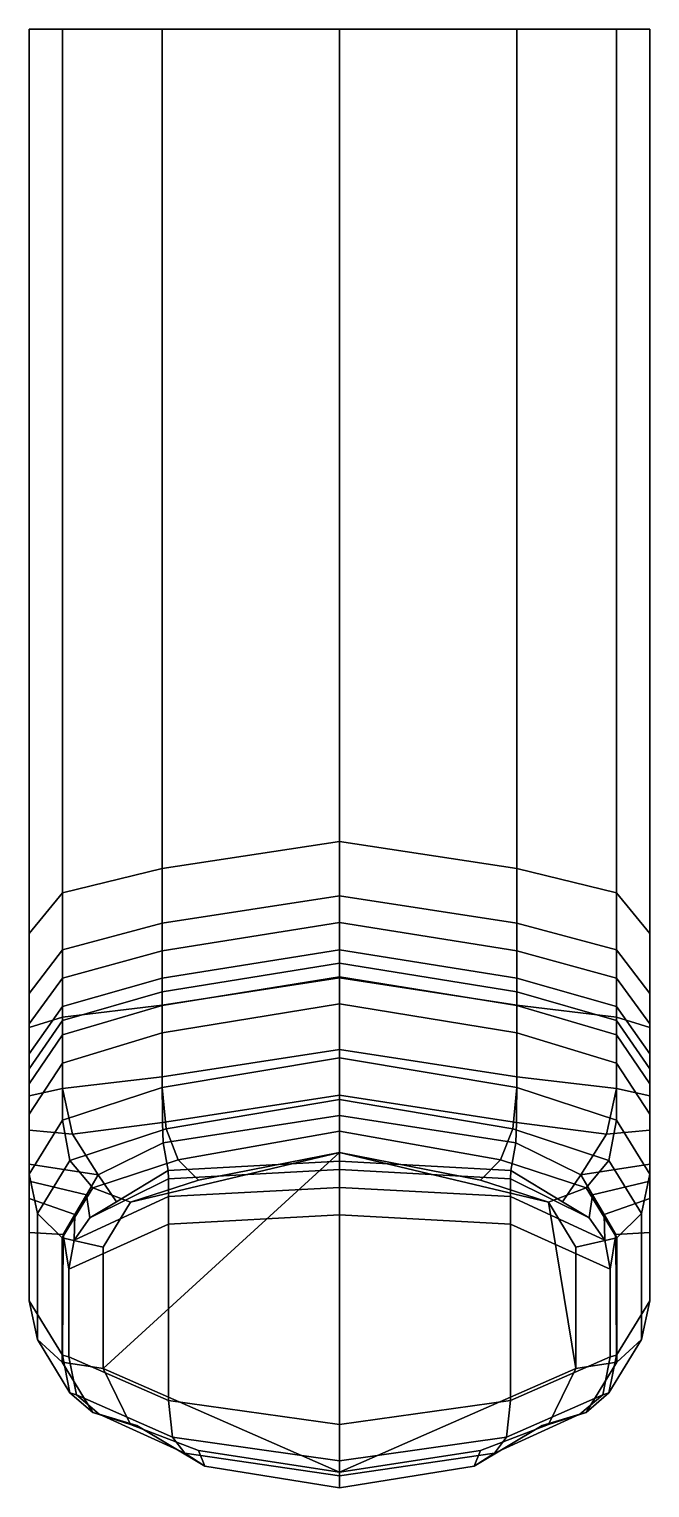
# Model space of a CAD drawing. Header units: millimetres. Extents: x -5.5 to 5.7, y -26.4 to 0.
import ezdxf

# ---------------------------------------------------------------- set-up
doc = ezdxf.new("R2010")
doc.units = ezdxf.units.MM
doc.header["$MEASUREMENT"] = 0
doc.layers.add('METAL', color=140, linetype='Continuous')

msp = doc.modelspace()

# ---------------------------------------------------------------- meshes
at = {"layer": 'METAL'}
mesh = msp.add_polyface(dxfattribs=at)
corners = [(0.112, -25.237, -30), (0.112, -25.895, -29.935), (0.112, -25.895, -29.935), (0.112, -21.449, -29.588), (0.112, -26.171, -29.569), (3.204, -24.804, -29.458), (-2.981, -24.804, -29.458), (0.112, -20.951, -29.414), (3.131, -25.467, -29.408), (3.131, -25.467, -29.408), (-2.907, -25.467, -29.408), (-2.907, -25.467, -29.408), (2.912, -25.757, -29.081), (-2.688, -25.757, -29.081), (0.112, -20.628, -29.075), (3.204, -21.615, -29.058), (-2.981, -21.615, -29.058), (0.112, -26.385, -28.903), (3.205, -21.118, -28.877), (-2.981, -21.118, -28.877), (3.207, -20.796, -28.533), (-2.983, -20.796, -28.533), (2.546, -25.996, -28.479), (-2.323, -25.996, -28.479), (0.112, -20.479, -28.42), (3.21, -20.648, -27.875), (-2.987, -20.648, -27.875), (4.871, -24.701, -27.841), (-4.647, -24.701, -27.841), (5.008, -24.017, -27.829), (-4.784, -24.017, -27.829), (4.46, -25.053, -27.689), (-4.236, -25.053, -27.689), (5.008, -22.429, -27.428), (-4.784, -22.429, -27.428), (3.775, -25.26, -27.375), (-3.551, -25.26, -27.375), (4.912, -21.906, -27.295), (-4.689, -21.906, -27.295), (4.625, -21.501, -27.119), (-4.401, -21.501, -27.119), (4.147, -21.213, -26.901), (-3.923, -21.213, -26.901), (0.112, -19.651, -15.273), (3.303, -20.146, -14.728), (-3.079, -20.146, -14.728), (0.112, -19.285, -13.973), (4.477, -20.725, -13.656), (-4.253, -20.725, -13.656), (3.312, -19.779, -13.431), (-3.088, -19.779, -13.431), (4.688, -21.084, -13.315), (-4.465, -21.084, -13.315), (0.112, -18.456, -13.134), (4.899, -21.443, -12.974), (-4.676, -21.443, -12.974), (0.112, -17.163, -12.751), (5.111, -21.803, -12.633), (-4.887, -21.803, -12.633), (3.317, -18.95, -12.59), (-3.093, -18.95, -12.59), (0.112, -26.101, -12.428), (3.319, -17.657, -12.205), (-3.095, -17.657, -12.205), (2.661, -25.713, -12.011), (-2.437, -25.713, -12.011), (4.938, -19.989, -11.782), (-4.714, -19.989, -11.782), (4.985, -24.667, -11.373), (-4.762, -24.667, -11.373), (5.122, -23.984, -11.361), (-4.899, -23.984, -11.361), (4.574, -25.02, -11.221), (-4.351, -25.02, -11.221), (3.889, -25.241, -11.162), (-3.666, -25.241, -11.162), (0.112, 0, -11.018), (0.112, 0, -11.018), (5.121, -19.16, -10.936), (-4.897, -19.16, -10.936), (5.122, -17.869, -10.543), (-4.899, -17.869, -10.543), (3.319, 0, -10.452), (3.319, 0, -10.452), (0.112, 0, -10.452), (-3.095, 0, -10.452), (-3.095, 0, -10.452), (5.129, -24.113, -8.729), (-4.905, -24.113, -8.729), (5.122, -0.002, -8.727), (5.122, -0.002, -8.727), (-4.899, -0.002, -8.727), (-4.899, -0.002, -8.727), (0.112, 0, -8.726), (5.575, -23.703, -8.717), (-5.351, -23.703, -8.717), (4.385, -24.23, -8.68), (-4.162, -24.23, -8.68), (5.724, -23.002, -8.645), (-5.5, -23.002, -8.645), (5.724, -21.767, -8.496), (-5.5, -21.767, -8.496), (5.724, -21.149, -8.421), (-5.5, -21.149, -8.421), (5.724, -20.84, -8.384), (-5.5, -20.84, -8.384), (5.724, -20.531, -8.346), (-5.5, -20.531, -8.346), (5.724, -19.913, -8.272), (-5.5, -19.913, -8.272), (5.724, -19.296, -8.197), (-5.5, -19.296, -8.197), (5.724, -18.06, -8.048), (-5.5, -18.06, -8.048), (5.724, 0, -5.852), (5.724, 0, -5.852), (0.112, 0, -5.852), (-5.5, 0, -5.852), (-5.5, 0, -5.852), (4.385, -22.031, -2.641), (-4.162, -22.031, -2.641), (5.129, -21.865, -2.559), (-4.905, -21.865, -2.559), (5.575, -21.426, -2.474), (-5.351, -21.426, -2.474), (5.724, -20.714, -2.385), (-5.5, -20.714, -2.385), (5.724, -19.625, -2.269), (-5.5, -19.625, -2.269), (5.724, -19.08, -2.21), (-5.5, -19.08, -2.21), (5.724, -18.808, -2.181), (-5.5, -18.808, -2.181), (5.724, -18.535, -2.152), (-5.5, -18.535, -2.152), (5.724, -17.991, -2.094), (-5.5, -17.991, -2.094), (5.724, -17.446, -2.036), (-5.5, -17.446, -2.036), (5.724, -16.357, -1.919), (-5.5, -16.357, -1.919), (3.889, -21.22, -0.413), (-3.666, -21.22, -0.413), (5.724, 0, -0.159), (5.724, 0, -0.159), (0.112, 0, -0.159), (-5.5, 0, -0.159), (-5.5, 0, -0.159), (4.574, -20.958, -0.067), (-4.351, -20.958, -0.067), (4.985, -20.462, 0.182), (-4.762, -20.462, 0.182), (5.122, -19.732, 0.333), (-4.899, -19.732, 0.333), (5.122, -18.705, 0.456), (-4.899, -18.705, 0.456), (5.122, -18.192, 0.518), (-4.899, -18.192, 0.518), (5.122, -17.935, 0.549), (-4.899, -17.935, 0.549), (5.122, -17.678, 0.58), (-4.899, -17.678, 0.58), (5.122, -17.165, 0.642), (-4.899, -17.165, 0.642), (2.661, -20.818, 0.691), (-2.437, -20.818, 0.691), (5.122, -16.651, 0.703), (-4.899, -16.651, 0.703), (5.122, -15.624, 0.827), (-4.899, -15.624, 0.827), (0.112, -20.322, 1.108), (3.026, -20.452, 1.326), (-2.803, -20.452, 1.326), (3.246, -19.894, 1.75), (-3.022, -19.894, 1.75), (0.112, -19.933, 1.807), (3.319, -19.143, 1.964), (-3.095, -19.143, 1.964), (3.319, -18.153, 2.092), (-3.095, -18.153, 2.092), (3.319, -17.659, 2.156), (-3.095, -17.659, 2.156), (-3.095, -17.411, 2.187), (3.319, -17.411, 2.187), (3.319, -17.164, 2.219), (-3.095, -17.164, 2.219), (0.112, -19.361, 2.271), (3.319, -16.669, 2.283), (-3.095, -16.669, 2.283), (3.319, -16.174, 2.347), (-3.095, -16.174, 2.347), (3.319, -15.184, 2.474), (-3.095, -15.184, 2.474), (0.112, -18.606, 2.5), (0.112, -17.629, 2.629), (0.112, -17.14, 2.693), (5.122, 0, 2.716), (5.122, 0, 2.716), (0.112, 0, 2.716), (-4.899, 0, 2.716), (-4.899, 0, 2.716), (0.112, -16.896, 2.726), (0.112, -16.651, 2.758), (0.112, -16.162, 2.822), (0.112, -15.674, 2.887), (0.112, -14.696, 3.015), (3.319, 0, 4.441), (3.319, 0, 4.441), (-3.095, 0, 4.441), (-3.095, 0, 4.441), (0.112, 0, 5.008), (0.112, 0, 5.008)]
mesh.append_faces([[corners[k] for k in face] for face in [(145, 198, 196, 143), (64, 74, 96, 61), (170, 61, 96, 141), (96, 119, 141, 141), (164, 170, 141, 141), (114, 144, 139, 112), (127, 154, 152, 125), (82, 89, 80, 62), (76, 82, 62, 56), (154, 178, 176, 152), (178, 194, 193, 176), (112, 139, 137, 110), (168, 139, 144, 197), (191, 168, 197, 207), (205, 191, 207, 211), (148, 171, 164, 141), (121, 148, 141, 119), (87, 121, 119, 96), (72, 87, 96, 74), (12, 31, 35, 22), (4, 12, 22, 17), (171, 175, 170, 164), (150, 173, 171, 148), (152, 176, 173, 150), (123, 150, 148, 121), (125, 152, 150, 123), (94, 123, 121, 87), (98, 125, 123, 94), (68, 94, 87, 72), (70, 98, 94, 68), (9, 27, 31, 12), (5, 29, 27, 8), (2, 9, 12, 4), (173, 186, 175, 171), (176, 193, 186, 173), (64, 22, 35, 74), (74, 35, 31, 72), (72, 31, 27, 68), (68, 27, 29, 70), (70, 29, 33, 57), (47, 41, 25, 44), (25, 24, 43, 44), (61, 17, 22, 64), (46, 49, 44, 43), (59, 78, 66, 49), (62, 80, 78, 59), (53, 59, 49, 46), (56, 62, 59, 53), (0, 5, 8, 1), (29, 5, 15, 33), (112, 80, 89, 114), (44, 49, 66, 47), (39, 20, 25, 41), (18, 15, 3, 7), (37, 54, 57, 33), (66, 108, 106, 47), (37, 18, 20, 39), (33, 15, 18, 37), (18, 7, 14, 20), (20, 14, 24, 25), (39, 51, 54, 37), (41, 47, 51, 39), (3, 15, 5, 0), (135, 162, 160, 133), (162, 187, 184, 160), (187, 203, 202, 184), (131, 104, 106, 133), (135, 108, 110, 137), (139, 168, 166, 137), (168, 191, 189, 166), (191, 205, 204, 189), (129, 156, 154, 127), (156, 180, 178, 154), (180, 195, 194, 178), (125, 98, 100, 127), (100, 98, 70, 57), (80, 112, 110, 78), (127, 100, 102, 129), (131, 158, 156, 129), (158, 183, 180, 156), (183, 201, 195, 180), (102, 100, 57, 54), (129, 102, 104, 131), (133, 160, 158, 131), (160, 184, 183, 158), (184, 202, 201, 183), (104, 102, 54, 51), (106, 104, 51, 47), (137, 166, 162, 135), (166, 189, 187, 162), (189, 204, 203, 187), (133, 106, 108, 135), (66, 78, 110, 108), (199, 198, 145, 146), (142, 120, 97, 170), (97, 75, 65, 61), (97, 61, 170, 170), (165, 142, 170, 170), (118, 113, 140, 147), (128, 126, 153, 155), (85, 63, 81, 91), (76, 56, 63, 85), (155, 153, 177, 179), (179, 177, 193, 194), (113, 111, 138, 140), (169, 200, 147, 140), (192, 209, 200, 169), (205, 211, 209, 192), (149, 142, 165, 172), (122, 120, 142, 149), (88, 97, 120, 122), (73, 75, 97, 88), (13, 23, 36, 32), (4, 17, 23, 13), (172, 165, 170, 175), (151, 149, 172, 174), (153, 151, 174, 177), (124, 122, 149, 151), (126, 124, 151, 153), (95, 88, 122, 124), (99, 95, 124, 126), (69, 73, 88, 95), (71, 69, 95, 99), (11, 13, 32, 28), (6, 10, 28, 30), (2, 4, 13, 11), (174, 172, 175, 186), (177, 174, 186, 193), (65, 75, 36, 23), (75, 73, 32, 36), (73, 69, 28, 32), (69, 71, 30, 28), (71, 58, 34, 30), (48, 45, 26, 42), (43, 24, 26, 45), (61, 65, 23, 17), (46, 43, 45, 50), (60, 50, 67, 79), (63, 60, 79, 81), (53, 46, 50, 60), (56, 53, 60, 63), (0, 1, 10, 6), (30, 34, 16, 6), (113, 118, 91, 81), (45, 48, 67, 50), (40, 42, 26, 21), (19, 7, 3, 16), (38, 34, 58, 55), (67, 48, 107, 109), (38, 40, 21, 19), (34, 38, 19, 16), (19, 21, 14, 7), (21, 26, 24, 14), (40, 38, 55, 52), (42, 40, 52, 48), (6, 16, 3, 0), (136, 134, 161, 163), (163, 161, 185, 188), (188, 185, 202, 203), (132, 134, 107, 105), (136, 138, 111, 109), (140, 138, 167, 169), (169, 167, 190, 192), (192, 190, 204, 205), (130, 128, 155, 157), (157, 155, 179, 181), (181, 179, 194, 195), (126, 128, 101, 99), (101, 58, 71, 99), (81, 79, 111, 113), (128, 130, 103, 101), (132, 130, 157, 159), (159, 157, 181, 182), (182, 181, 195, 201), (103, 55, 58, 101), (130, 132, 105, 103), (134, 132, 159, 161), (161, 159, 182, 185), (185, 182, 201, 202), (105, 52, 55, 103), (107, 48, 52, 105), (138, 136, 163, 167), (167, 163, 188, 190), (190, 188, 203, 204), (134, 136, 109, 107), (67, 109, 111, 79), (115, 116, 145, 143), (116, 117, 146, 145), (199, 208, 210, 198), (210, 206, 196, 198), (83, 84, 93, 90), (93, 84, 86, 92), (92, 117, 116, 93), (116, 115, 90, 93), (83, 77, 84, 84), (84, 77, 86, 86)]])

doc.saveas('drawing.dxf')
